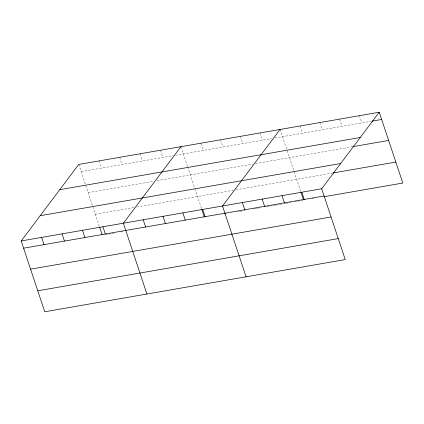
<?xml version="1.0" encoding="UTF-8"?>
<svg xmlns="http://www.w3.org/2000/svg" width="424" height="424" viewBox="0 0 424 424"><rect width="100%" height="100%" fill="white"/><g stroke="black" fill="none" stroke-linecap="round" stroke-linejoin="round"><path stroke-width="0.32" stroke-dasharray="2.12 1.59" d="M81.17 171.656L173.119 155.688M175.674 155.242L271.614 138.579M274.816 138.023L371.413 121.243M88.15 192.639L153.917 181.218M157.108 180.661L253.006 164.003M255.566 163.558L352.164 146.778M95.342 214.258L134.291 207.49M136.846 207.044L233.327 190.286M235.887 189.841L332.485 173.066M105.512 234.684L108.067 234.239M108.708 234.127L111.258 233.682M111.899 233.571L113.812 233.242M120.84 232.018L122.753 231.69M224.317 214.046L226.872 213.601M237.747 211.714L239.03 211.491M239.671 211.38L242.226 210.935M244.144 210.601L245.427 210.378M253.102 209.048L254.384 208.825M255.02 208.714L257.58 208.269M258.221 208.157L260.781 207.712M265.26 206.933L266.537 206.711M267.178 206.599L269.738 206.159M270.374 206.048L272.934 205.603M273.575 205.492L275.494 205.158M276.135 205.046L278.69 204.601M279.331 204.49L281.891 204.045M283.81 203.711L285.087 203.488M285.728 203.377L288.288 202.937M288.93 202.826L290.848 202.492M294.685 201.824L297.245 201.379M297.887 201.268L300.441 200.822M301.082 200.711L303.001 200.377M311.958 198.824L313.877 198.49M359.414 115.683L361.82 122.912M339.582 119.128L341.988 126.352M319.749 122.573L322.155 129.797M299.916 126.013L302.323 133.242M280.089 129.458L300.77 191.627M260.257 132.903L262.663 140.132M240.424 136.348L242.83 143.577M220.591 139.793L222.998 147.022M200.759 143.238L203.165 150.467M180.931 146.683L187.44 166.256M187.647 166.871L194.706 188.102M194.907 188.707L201.612 208.852M160.495 150.234L162.901 157.463M140.063 153.779L142.469 161.009M119.632 157.331L122.038 164.56M99.2 160.882L101.601 168.111M78.763 164.427L99.449 226.596"/><path stroke-width="0.64" d="M379.247 112.238L321.678 188.765L345.237 259.573L44.753 311.762L21.2 240.954L78.763 164.427L379.247 112.238L402.8 183.046L324.111 196.709M180.931 146.683L123.363 223.209L146.916 294.018M280.089 129.458L222.521 205.984L246.074 276.793M372.055 121.132L381.648 119.467M59.768 189.682L360.246 137.493M352.805 146.667L388.628 140.445M40.195 215.699L340.679 163.51M333.126 172.955L395.82 162.063M21.2 240.954L321.678 188.765M23.606 248.183L324.084 195.994M30.586 269.166L331.065 216.971M37.773 290.784L338.257 238.59M301.846 192.21L304.252 199.439M300.971 192.247L303.436 199.651M282.018 195.655L284.419 202.879M262.186 199.1L264.592 206.324M242.353 202.54L244.759 209.769M202.688 209.429L205.094 216.659M201.813 209.467L204.278 216.876M182.861 212.875L185.262 220.104M163.028 216.32L165.429 223.549M143.195 219.764L145.602 226.994M102.931 226.761L105.338 233.99M99.651 227.216L102.115 234.62M82.5 230.306L84.901 237.535M62.063 233.857L64.469 241.086M41.632 237.408L44.038 244.637"/></g></svg>
